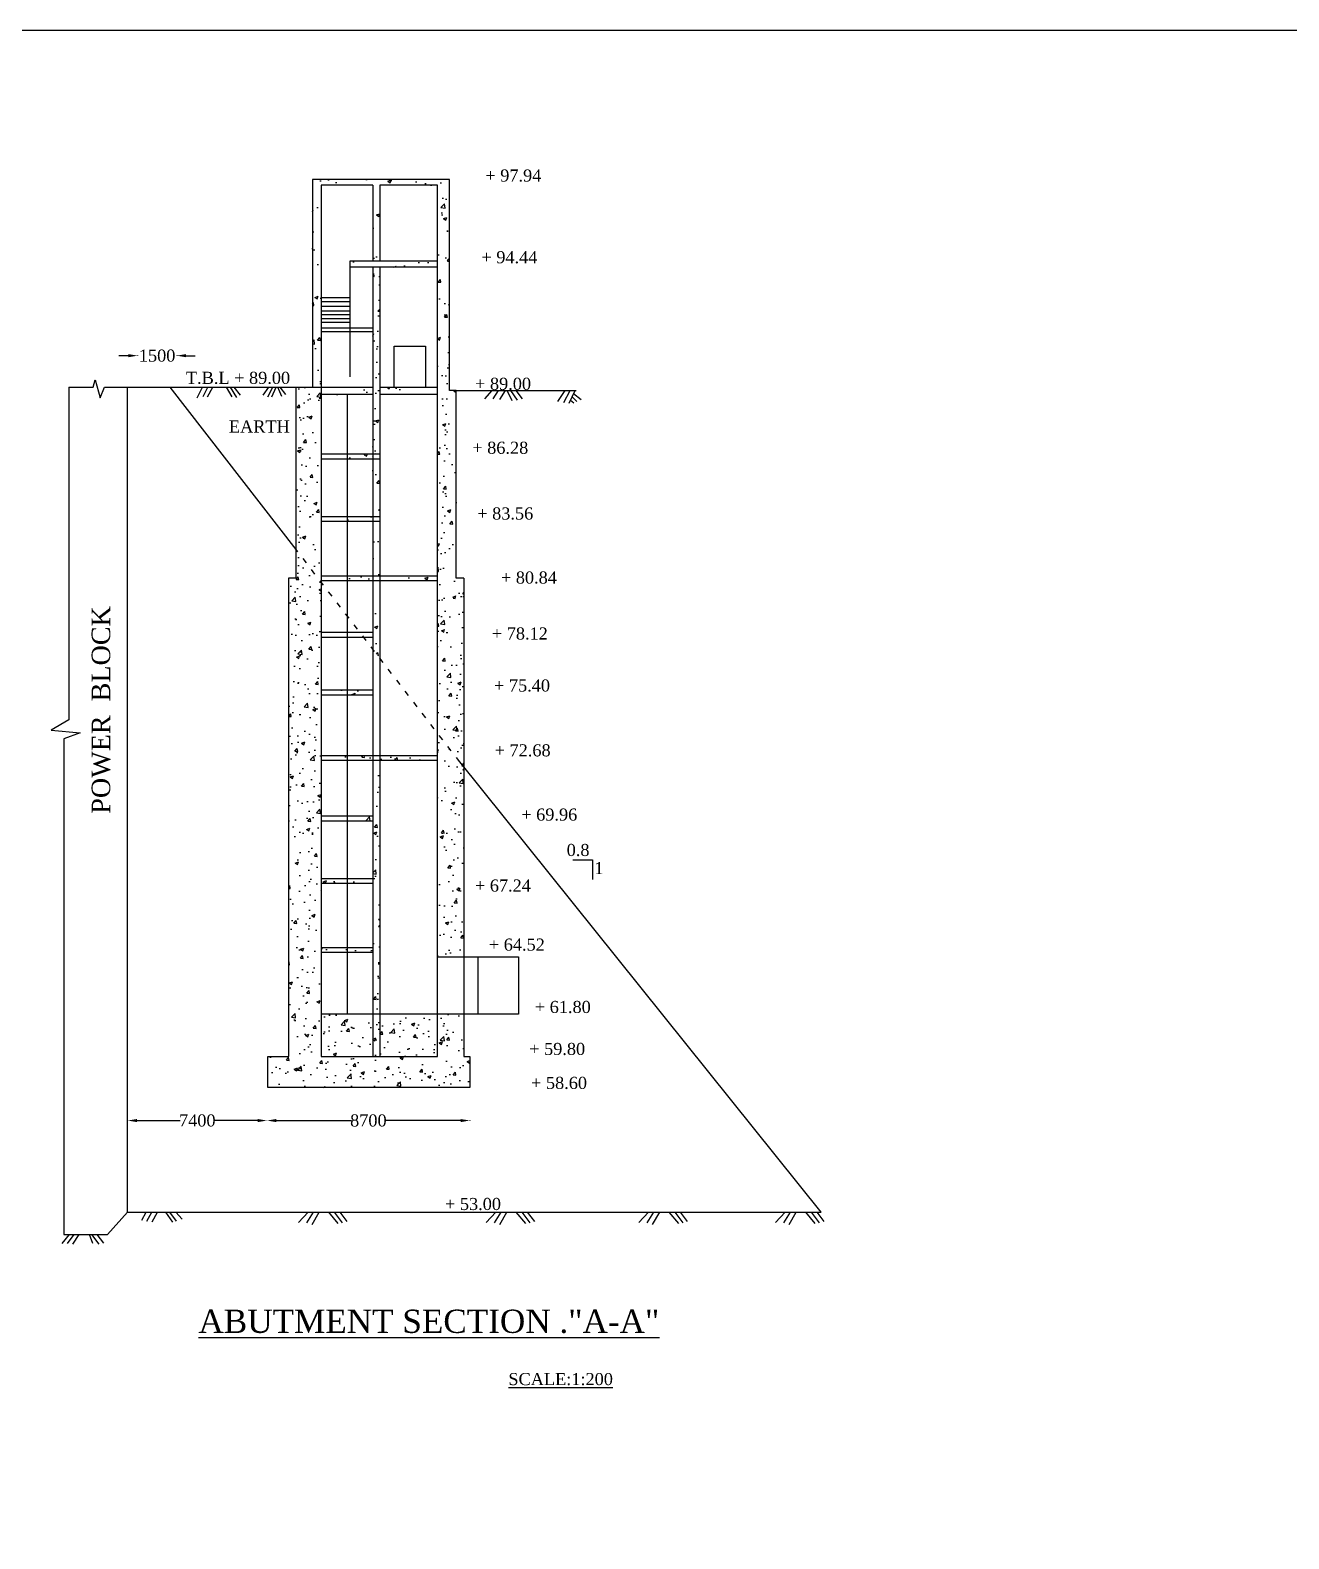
# Model space of a CAD drawing. Header units: millimetres. Extents: x 2622 to 98166, y 1308 to 55370.
# Drawn here: x 20827 to 47887, y 22930 to 55370 of the extents above; entities that cross this region are included whole.
import ezdxf

# ---------------------------------------------------------------- set-up
doc = ezdxf.new("R2010")
doc.units = ezdxf.units.MM
doc.header["$MEASUREMENT"] = 0
doc.linetypes.add('ACAD_ISO03W100', pattern=[30, 12, -18])
for name, color, linetype in [('DIM', 5, 'Continuous'), ('DWG.LINE', 10, 'Continuous'), ('HATCH', 2, 'Continuous'), ('TEXT', 7, 'Continuous')]:
    doc.layers.add(name, color=color, linetype=linetype)
doc.layers.add('DO LINE', color=3, linetype='Continuous', plot=False)
doc.layers.add('TITLE', color=7, linetype='Continuous', lineweight=30)
doc.styles.get("Standard").update_dxf_attribs({"font": 'times.ttf', "height": 260})
doc.dimstyles.get("Standard").update_dxf_attribs({"dimtxt": 260, "dimasz": 200, "dimexe": 0.18, "dimexo": 0.0625, "dimgap": 0.09, "dimtad": 0, "dimtih": 1, "dimtoh": 1, "dimdec": 0, "dimzin": 0, "dimdsep": 46, "dimtxsty": 'Standard', "dimcen": 300, "dimclrd": 5, "dimclre": 5, "dimclrt": 4, "dimadec": 0, "dimazin": 0, "dimtfac": 1, "dimtdec": 0, "dimtofl": 0, "dimtmove": 0, "dimatfit": 3, "dimfxl": 0, "dimtolj": 1, "dimtzin": 0, "dimarcsym": 0})
pattern_1 = [(50, (0, 0), (717.26, -62.752), [75, -825]), (355, (0, 0), (-138.751, 752.192), [60, -660]), (100.4514, (59.8, -5.2), (578.509, 689.4395), [63.74, -701.142]), (46.1842, (0, 200), (1067.241, -165.519), [112.5, -1237.5]), (96.6356, (88.9, 186.2), (934.663, 974.118), [95.61, -1051.713]), (351.1842, (0, 200), (934.662, 974.119), [90, -990]), (21, (100, 150), (596.907, -402.619), [75, -825]), (326, (100, 150), (243.315, 725.15), [60, -660]), (71.4514, (149.74, 116.45), (840.223, 322.5305), [63.74, -701.142]), (37.5, (0, 0), (12.1599, 332.8939), [0, -652, 0, -670, 0, -662.5]), (7.5, (0, 0), (263.0695, 394.4117), [0, -382, 0, -637, 0, -252.5]), (327.5, (-223, 0), (533.8224, -22.5549), [0, -250, 0, -780, 0, -1035]), (317.5, (-323, 0), (583.186, 100.105), [0, -325, 0, -518, 0, -735])]

# ---------------------------------------------------------------- blocks, each defined once
blk = doc.blocks.new('*D44')
at = {"layer": 'Defpoints', "color": 0, "ltscale": 0.2}
for p in [(22921, 31924), (25918, 31924), (25918, 31924)]:
    blk.add_point(p, dxfattribs=at)
at = {"layer": 'DIM', "color": 5, "lineweight": -2, "ltscale": 0.2}
for p, q in [((22921, 31924), (22921, 31924)), ((23121, 31924), (24050, 31924)), ((25718, 31924), (24790, 31924)), ((25918, 31924), (25918, 31924))]:
    blk.add_line(p, q, dxfattribs=at)
at = {"layer": 'DIM', "color": 5, "ltscale": 0.2}
for points in [[(23121, 31957), (23121, 31890), (22921, 31924)], [(25718, 31957), (25718, 31890), (25918, 31924)]]:
    blk.add_solid(points, dxfattribs=at)
at = {"layer": 'DIM', "color": 4, "ltscale": 0.2, "insert": (24420, 31924), "char_height": 260, "attachment_point": 5}
blk.add_mtext('\\A1;7400', dxfattribs=at)
blk = doc.blocks.new('*D45')
at = {"layer": 'Defpoints', "color": 0, "ltscale": 0.2}
for p in [(25918, 31924), (30279, 31934), (30279, 31924)]:
    blk.add_point(p, dxfattribs=at)
at = {"layer": 'DIM', "color": 5, "lineweight": -2, "ltscale": 0.2}
for p, q in [((25918, 31924), (25918, 31924)), ((26118, 31924), (27733, 31924)), ((30079, 31924), (28464, 31924)), ((30279, 31929), (30279, 31924))]:
    blk.add_line(p, q, dxfattribs=at)
at = {"layer": 'DIM', "color": 5, "ltscale": 0.2}
for points in [[(26118, 31957), (26118, 31890), (25918, 31924)], [(30079, 31957), (30079, 31890), (30279, 31924)]]:
    blk.add_solid(points, dxfattribs=at)
at = {"layer": 'DIM', "color": 4, "ltscale": 0.2, "insert": (28098, 31924), "char_height": 260, "attachment_point": 5}
blk.add_mtext('\\A1;8700', dxfattribs=at)
blk = doc.blocks.new('*D46')
at = {"layer": 'Defpoints', "color": 0, "ltscale": 0.2}
for p in [(23136, 48423), (23977, 48423), (23977, 48371)]:
    blk.add_point(p, dxfattribs=at)
at = {"layer": 'DIM', "color": 5, "lineweight": -2, "ltscale": 0.2}
for p, q in [((22936, 48371), (22736, 48371)), ((23136, 48376), (23136, 48371)), ((23977, 48376), (23977, 48371)), ((24177, 48371), (24377, 48371))]:
    blk.add_line(p, q, dxfattribs=at)
at = {"layer": 'DIM', "color": 5, "ltscale": 0.2}
for points in [[(22936, 48405), (22936, 48338), (23136, 48371)], [(24177, 48405), (24177, 48338), (23977, 48371)]]:
    blk.add_solid(points, dxfattribs=at)
at = {"layer": 'DIM', "color": 4, "ltscale": 0.2, "insert": (23556, 48371), "char_height": 260, "attachment_point": 5}
blk.add_mtext('\\A1;1500', dxfattribs=at)

msp = doc.modelspace()

# ---------------------------------------------------------------- hatches: boundary and pattern name
at = {"layer": 'HATCH', "ltscale": 0.2}
h = msp.add_hatch(dxfattribs=at)
h.set_pattern_fill('AR-CONC', color=256, scale=100, style=0)
h.set_pattern_definition(pattern_1)
h.paths.add_polyline_path([(27085.1, 52038.5), (28193.3, 52038.5), (28193.3, 50403.9), (28341.8, 50403.9), (28341.8, 52038.5), (29580.9, 52038.5), (29580.9, 52158.1), (26894.5, 52158.1), (26894.5, 47690.8), (27085.1, 47690.8)])
h = msp.add_hatch(dxfattribs=at)
h.set_pattern_fill('AR-CONC', color=256, scale=100, style=0)
h.set_pattern_definition(pattern_1)
h.paths.add_polyline_path([(28341.8, 52038.5), (29580.9, 52038.5), (29580.9, 52158.1), (26894.5, 52158.1), (26894.5, 47690.8), (27085.1, 47690.8), (27085.1, 52038.5), (28193.3, 52038.5), (28193.3, 50403.9), (28341.8, 50403.9)])
h.paths.add_polyline_path([(28341.8, 50273.3), (28193.3, 50273.3), (28193.3, 46258), (28341.8, 46258)])
h.paths.add_polyline_path([(28341.8, 46155.3), (28193.3, 46155.3), (28193.3, 44916.2), (28341.8, 44916.2)])
h.paths.add_polyline_path([(28341.8, 44813.4), (28193.3, 44813.4), (28193.3, 43637.8), (28341.8, 43637.8)])
h.paths.add_polyline_path([(29580.9, 43637.8), (28341.8, 43637.8), (28341.8, 43535), (29580.9, 43535)])
h.paths.add_polyline_path([(28193.3, 43637.8), (27639.2, 43637.8), (27639.2, 43535), (28193.3, 43535)])
h.paths.add_polyline_path([(28193.3, 44916.2), (27639.2, 44916.2), (27639.2, 44813.4), (28193.3, 44813.4)])
h.paths.add_polyline_path([(28193.3, 46258), (27639.2, 46258), (27639.2, 46155.3), (28193.3, 46155.3)])
h.paths.add_polyline_path([(28193.3, 47690.8), (27085.1, 47690.8), (27085.1, 47539.4), (28193.3, 47539.4)])
h.paths.add_polyline_path([(29580.9, 47690.8), (28341.8, 47690.8), (28341.8, 47539.4), (29580.9, 47539.4)])
h.paths.add_polyline_path([(29580.9, 50403.9), (27698.5, 50403.9), (27698.5, 50273.3), (29580.9, 50273.3)])
h = msp.add_hatch(dxfattribs=at)
h.set_pattern_fill('AR-CONC', color=256, scale=100, style=0)
h.set_pattern_definition(pattern_1)
h.paths.add_polyline_path([(30153.5, 43590.2), (29985, 43590.2), (29985, 47620.6), (29838.9, 47620.6), (29838.9, 52158.1), (29580.9, 52158.1), (29580.9, 40260.4), (30062.5, 39635.2), (30153.5, 39521.9)])
h = msp.add_hatch(dxfattribs=at)
h.set_pattern_fill('AR-CONC', color=256, scale=100, style=0)
h.set_pattern_definition(pattern_1)
h.paths.add_polyline_path([(26543.3, 44203.3), (27085.1, 43500.1), (27085.1, 47690.8), (26543.3, 47690.8)])
h = msp.add_hatch(dxfattribs=at)
h.set_pattern_fill('AR-CONC', color=256, scale=100, style=0)
h.set_pattern_definition(pattern_1)
h.paths.add_polyline_path([(26384.3, 33303.6), (25937.1, 33303.6), (25937.1, 32637.7), (30278.9, 32637.7), (30278.9, 33303.6), (30153.5, 33303.6), (30153.5, 34211.6), (29580.9, 34211.6), (29580.9, 33303.6), (27085.1, 33303.6), (27085.1, 43500.1), (26543.3, 44203.3), (26543.3, 43590.7), (26384.3, 43590.7)])
h = msp.add_hatch(dxfattribs=at)
h.set_pattern_fill('AR-CONC', color=256, scale=100, style=0)
h.set_pattern_definition(pattern_1)
h.paths.add_polyline_path([(27914.4, 42423.5), (27639.2, 42423.5), (27639.2, 42320.8), (27993.6, 42320.8)])
h.paths.add_polyline_path([(28193.3, 42423.5), (27914.4, 42423.5), (27993.6, 42320.8), (28193.3, 42320.8)])
h.paths.add_polyline_path([(28193.3, 41184.4), (27639.2, 41184.4), (27639.2, 41081.6), (28193.3, 41081.6)])
h.paths.add_polyline_path([(27639.2, 41184.4), (27085.1, 41184.4), (27085.1, 41081.6), (27639.2, 41081.6)])
h.paths.add_polyline_path([(28193.3, 39772.7), (27639.2, 39772.7), (27639.2, 39669.9), (28193.3, 39669.9)])
h.paths.add_polyline_path([(27639.2, 39772.7), (27085.1, 39772.7), (27085.1, 39669.9), (27639.2, 39669.9)])
h.paths.add_polyline_path([(29580.9, 39772.7), (28341.8, 39772.7), (28341.8, 39669.9), (29580.9, 39669.9)])
h.paths.add_polyline_path([(28341.8, 39669.9), (28193.3, 39669.9), (28193.3, 34211.6), (28341.8, 34211.6)])
h.paths.add_polyline_path([(28193.3, 38473.1), (27639.2, 38473.1), (27639.2, 38370.3), (28193.3, 38370.3)])
h.paths.add_polyline_path([(27639.2, 38473.1), (27085.1, 38473.1), (27085.1, 38370.3), (27639.2, 38370.3)])
h.paths.add_polyline_path([(28193.3, 37128.2), (27639.2, 37128.2), (27639.2, 37025.4), (28193.3, 37025.4)])
h.paths.add_polyline_path([(27639.2, 37128.2), (27085.1, 37128.2), (27085.1, 37025.4), (27639.2, 37025.4)])
h.paths.add_polyline_path([(28341.8, 43535), (28193.3, 43535), (28193.3, 42061.6), (28341.8, 41868.7)])
h.paths.add_polyline_path([(28193.3, 35644), (27639.2, 35644), (27639.2, 35541.2), (28193.3, 35541.2)])
h.paths.add_polyline_path([(27639.2, 35644), (27085.1, 35644), (27085.1, 35541.2), (27639.2, 35541.2)])
h.paths.add_polyline_path([(28341.8, 34211.6), (28193.3, 34211.6), (28193.3, 33303.6), (28341.8, 33303.6)])
h = msp.add_hatch(dxfattribs=at)
h.set_pattern_fill('AR-CONC', color=256, scale=100, style=0)
h.paths.add_polyline_path([(29580.9, 35444.1), (30153.5, 35444.1), (30153.5, 39521.9), (30062.5, 39635.2), (29580.9, 40260.4)])
h = msp.add_hatch(dxfattribs=at)
h.set_pattern_fill('AR-CONC', color=256, scale=100, style=0)
h.paths.add_polyline_path([(29580.9, 34211.6), (28341.8, 34211.6), (28341.8, 33303.6), (29580.9, 33303.6)])
h.paths.add_polyline_path([(28193.3, 34211.6), (27085.1, 34211.6), (27085.1, 33303.6), (28193.3, 33303.6)])

# ---------------------------------------------------------------- linework, layer by layer
at = {"layer": 'DO LINE', "linetype": 'ACAD_ISO03W100', "ltscale": 10}
msp.add_line((30062.5, 39635.2), (26543.3, 44203.3), dxfattribs=at)
at = {"layer": 'DWG.LINE', "ltscale": 0.2}
for p, q in [((27085.1, 52038.5), (27085.1, 33303.6)), ((28193.3, 52038.5), (27085.1, 52038.5)), ((28193.3, 52038.5), (28193.3, 50403.9)), ((29580.9, 52038.5), (28341.8, 52038.5)), ((28341.8, 52038.5), (28341.8, 50403.9)), ((29580.9, 50403.9), (27698.5, 50403.9)), ((27698.5, 50403.9), (27698.5, 47913.8)), ((29580.9, 50273.3), (27698.5, 50273.3)), ((28193.3, 50273.3), (28193.3, 33303.6)), ((28341.8, 50273.3), (28341.8, 33303.6)), ((26543.3, 44203.3), (23837.1, 47690.8)), ((26543.3, 43590.7), (26543.3, 47690.8)), ((26384.3, 33303.6), (26384.3, 43590.7)), ((26384.3, 43590.7), (26543.3, 43590.7)), ((37835.7, 29955.5), (30062.5, 39635.2)), ((22489.2, 29476.6), (22921.3, 29955.5)), ((22921.3, 29955.5), (37835.7, 29955.5)), ((21550.8, 29476.6), (22489.2, 29476.6))]:
    msp.add_line(p, q, dxfattribs=at)
for points in [[(29838.9, 52158.1), (26894.5, 52158.1), (26894.5, 47690.8)], [(29580.9, 33303.6), (29580.9, 52038.5)], [(30153.5, 43590.2), (29985, 43590.2), (29985, 47620.6), (29838.9, 47620.6), (29838.9, 52158.1)], [(27698.5, 49616.7), (27085.1, 49616.7)], [(27698.5, 49530.9), (27085.1, 49530.9)], [(27698.5, 49428), (27085.1, 49428)], [(27698.5, 49325.1), (27085.1, 49325.1)], [(27698.5, 49252.2), (27085.1, 49252.2)], [(27698.5, 49166.5), (27085.1, 49166.5)], [(27698.5, 49085), (27085.1, 49085)], [(28193.3, 48964.9), (27085.1, 48964.9)], [(28193.3, 48883.5), (27085.1, 48883.5)], [(28649.3, 47690.8), (28649.3, 48579.1), (29328.2, 48579.1), (29328.2, 47690.8)], [(21661.4, 47690.8), (21661.4, 40544), (21279.6, 40318.2), (21904.9, 40258), (21550.8, 40130.1), (21550.8, 29476.6)], [(21661.4, 47690.8), (22182.8, 47690.8), (22223.5, 47853.7), (22332.4, 47465.9), (22422.4, 47690.8), (28193.3, 47690.8)], [(22921.3, 29955.5), (22921.3, 47690.8)], [(28341.8, 47690.8), (29580.9, 47690.8)], [(28193.3, 47539.4), (27085.1, 47539.4)], [(27639.2, 47539.4), (27639.2, 34211.6)], [(29580.9, 47539.4), (28341.8, 47539.4)], [(29985, 47620.6), (32565.3, 47620.6)], [(27085.1, 46258), (28341.8, 46258)], [(27085.1, 46155.3), (28341.8, 46155.3)], [(27085.1, 44916.2), (28341.8, 44916.2)], [(27085.1, 44813.4), (28341.8, 44813.4)], [(27085.1, 43637.8), (29580.9, 43637.8)], [(27085.1, 43535), (29580.9, 43535)], [(30153.5, 43590.2), (30153.5, 33303.6)], [(27085.1, 42423.5), (28193.3, 42423.5)], [(27085.1, 42320.8), (28193.3, 42320.8)], [(27085.1, 41184.4), (28193.3, 41184.4)], [(27085.1, 41081.6), (28193.3, 41081.6)], [(27085.1, 39772.7), (29580.9, 39772.7)], [(27085.1, 39669.9), (29580.9, 39669.9)], [(27085.1, 38473.1), (28193.3, 38473.1)], [(27085.1, 38370.3), (28193.3, 38370.3)], [(32496.1, 37531.5), (32917.6, 37531.5), (32917.6, 37107.9)], [(27085.1, 37128.2), (28193.3, 37128.2)], [(27085.1, 37025.4), (28193.3, 37025.4)], [(27085.1, 35644), (28193.3, 35644)], [(27085.1, 35541.2), (28193.3, 35541.2)], [(29580.9, 35444.1), (31324, 35444.1), (31324, 34211.6)], [(30452.4, 35444.1), (30452.4, 34211.6)], [(31324, 34211.6), (27085.1, 34211.6)], [(30153.5, 33303.6), (30278.9, 33303.6), (30278.9, 32637.7), (25937.1, 32637.7), (25937.1, 33303.6), (26384.3, 33303.6)], [(27085.1, 33303.6), (29580.9, 33303.6)]]:
    msp.add_lwpolyline(points, dxfattribs=at)
at = {"layer": 'HATCH', "ltscale": 0.2}
for points in [[(24414.2, 47461.5), (24534.3, 47690.8)], [(24549.3, 47491.5), (24649.4, 47690.8)], [(24636.9, 47484), (24754.5, 47690.8)], [(25167.4, 47484), (25049.8, 47690.8)], [(25270, 47474), (25132.3, 47690.8)], [(25347.5, 47521.5), (25214.9, 47690.8)], [(25836.2, 47524.1), (25956.3, 47690.8)], [(25936.3, 47484.1), (26041.4, 47690.8)], [(26021.4, 47484.1), (26116.5, 47690.8)], [(26236.6, 47491.6), (26154, 47690.8)], [(26321.7, 47534.1), (26201.6, 47690.8)], [(30601.1, 47440.4), (30756.9, 47620.6)], [(30782.9, 47443.9), (30895.4, 47620.6)], [(30924.8, 47430.1), (31049.5, 47620.6)], [(31191.4, 47400.7), (31084.1, 47620.6)], [(31302.2, 47412.8), (31160.3, 47620.6)], [(31409.6, 47442.2), (31275.1, 47620.6)], [(32170.1, 47386.7), (32326.9, 47620.6)], [(32299.3, 47360.9), (32438.8, 47620.6)], [(32418.2, 47352.3), (32542.2, 47620.6)], [(32512.9, 47350.6), (32442.9, 47405.8)], [(32580.1, 47383.3), (32480.2, 47486.5)], [(32671.4, 47424.6), (32509.7, 47550.3)], [(23229.5, 29782), (23320.4, 29955.5)], [(23335.4, 29761.8), (23442.3, 29955.5)], [(23450.1, 29743.9), (23566, 29955.5)], [(23891.2, 29736.3), (23741.6, 29955.5)], [(23975.5, 29763.3), (23832.7, 29955.5)], [(24098.1, 29804.9), (23957.5, 29955.5)], [(26595.3, 29730.8), (26801.4, 29955.5)], [(26772.8, 29722.2), (26915.9, 29955.5)], [(26887.3, 29690.8), (27041.8, 29955.5)], [(27451.1, 29710.8), (27245, 29955.5)], [(27542.7, 29727.9), (27371, 29955.5)], [(27640, 29756.5), (27488.3, 29955.5)], [(30629.1, 29730.8), (30835.1, 29955.5)], [(30806.5, 29722.2), (30949.6, 29955.5)], [(30921, 29690.8), (31075.5, 29955.5)], [(31484.8, 29710.8), (31278.7, 29955.5)], [(31576.4, 29727.9), (31404.7, 29955.5)], [(31673.7, 29756.5), (31522, 29955.5)], [(33915.4, 29730.8), (34121.4, 29955.5)], [(34092.8, 29722.2), (34235.9, 29955.5)], [(34207.3, 29690.8), (34361.8, 29955.5)], [(34771.1, 29710.8), (34565, 29955.5)], [(34862.7, 29727.9), (34691, 29955.5)], [(34960, 29756.5), (34808.3, 29955.5)], [(36850.8, 29730.8), (37056.9, 29955.5)], [(37028.3, 29722.2), (37171.4, 29955.5)], [(37142.7, 29690.8), (37297.3, 29955.5)], [(37706.6, 29710.8), (37500.5, 29955.5)], [(37798.2, 29727.9), (37626.4, 29955.5)], [(37895.5, 29756.5), (37743.8, 29955.5)], [(21516.4, 29279.1), (21675.6, 29476.6)], [(21632.7, 29279.1), (21773.5, 29476.6)], [(21742.9, 29262.8), (21879.6, 29476.6)], [(22175.9, 29279.2), (22104.5, 29476.6)], [(22312.6, 29269), (22155.5, 29476.6)], [(22410.6, 29289.4), (22269.8, 29476.6)]]:
    msp.add_lwpolyline(points, dxfattribs=at)
at = {"layer": 'TITLE', "ltscale": 0.2}
msp.add_lwpolyline([(2621.7, 55370.5), (97822, 55370.5), (97822, 1307.7), (2621.7, 1307.7)], close=True, dxfattribs=at)

# ---------------------------------------------------------------- texts
at = {"layer": 'TEXT', "ltscale": 0.2}
for s, p in [('+ 97.94', (30613.2, 52115.4)), ('+ 94.44', (30528.7, 50358.3)), ('T.B.L + 89.00', (24175.8, 47764.7)), ('+ 89.00', (30392.2, 47636.7)), ('EARTH', (25099.9, 46718.8)), ('+ 86.28', (30332.6, 46261)), ('+ 83.56', (30439.1, 44847.5)), ('+ 80.84', (30947.9, 43470.2)), ('+ 78.12', (30752.8, 42267.2)), ('+ 75.40', (30799.9, 41149.1)), ('+ 72.68', (30813.2, 39754.7)), ('+ 69.96', (31385.2, 38373.6)), ('0.8', (32361.7, 37612.1)), ('1', (32953.9, 37222.3)), ('+ 67.24', (30389.5, 36847.6)), ('+ 64.52', (30688.3, 35577.3)), ('+ 61.80', (31676.3, 34236.7)), ('+ 59.80', (31555.4, 33333.7)), ('+ 58.60', (31595.7, 32603.9)), ('+ 53.00', (29746.1, 30000))]:
    msp.add_text(s, height=260, dxfattribs=at).set_placement(p)
msp.add_text('POWER  BLOCK', height=400, rotation=90, dxfattribs=at).set_placement((22547.6, 38521.4))
at = {"layer": 'TITLE', "ltscale": 0.2}
for s, height, p in [('%%UABUTMENT SECTION ."A-A"', 500, (24444.3, 27357.7)), ('%%USCALE:1:200', 260, (31108.2, 26234.7))]:
    msp.add_text(s, height=height, dxfattribs=at).set_placement(p)

# ---------------------------------------------------------------- dimensions: what is measured, and where the dimension line sits
at = {"layer": 'DIM', "ltscale": 0.2}
for base, p1, p2, text, picture, middle in [((23976.6, 48371.5), (23136.2, 48423.1), (23976.6, 48423.1), '1500', '*D46', (23556.4, 48371.5)), ((25917.8, 31923.8), (22921.3, 31923.8), (25917.8, 31923.8), '7400', '*D44', (24419.5, 31923.8))]:
    dim = msp.add_linear_dim(base=base, p1=p1, p2=p2, text=text, dimstyle='Standard', dxfattribs=at)
    dim.commit()
    dim.dimension.update_dxf_attribs({"geometry": picture, "text_midpoint": middle})
dim = msp.add_linear_dim(base=(30278.9, 31923.8), p1=(25917.8, 31923.8), p2=(30278.9, 31934.1), text='8700', dimstyle='Standard', override={"dimtmove": 1}, dxfattribs=at)
dim.commit()
dim.dimension.update_dxf_attribs({"geometry": '*D45', "text_midpoint": (28098.4, 31923.8)})

doc.saveas('drawing.dxf')
